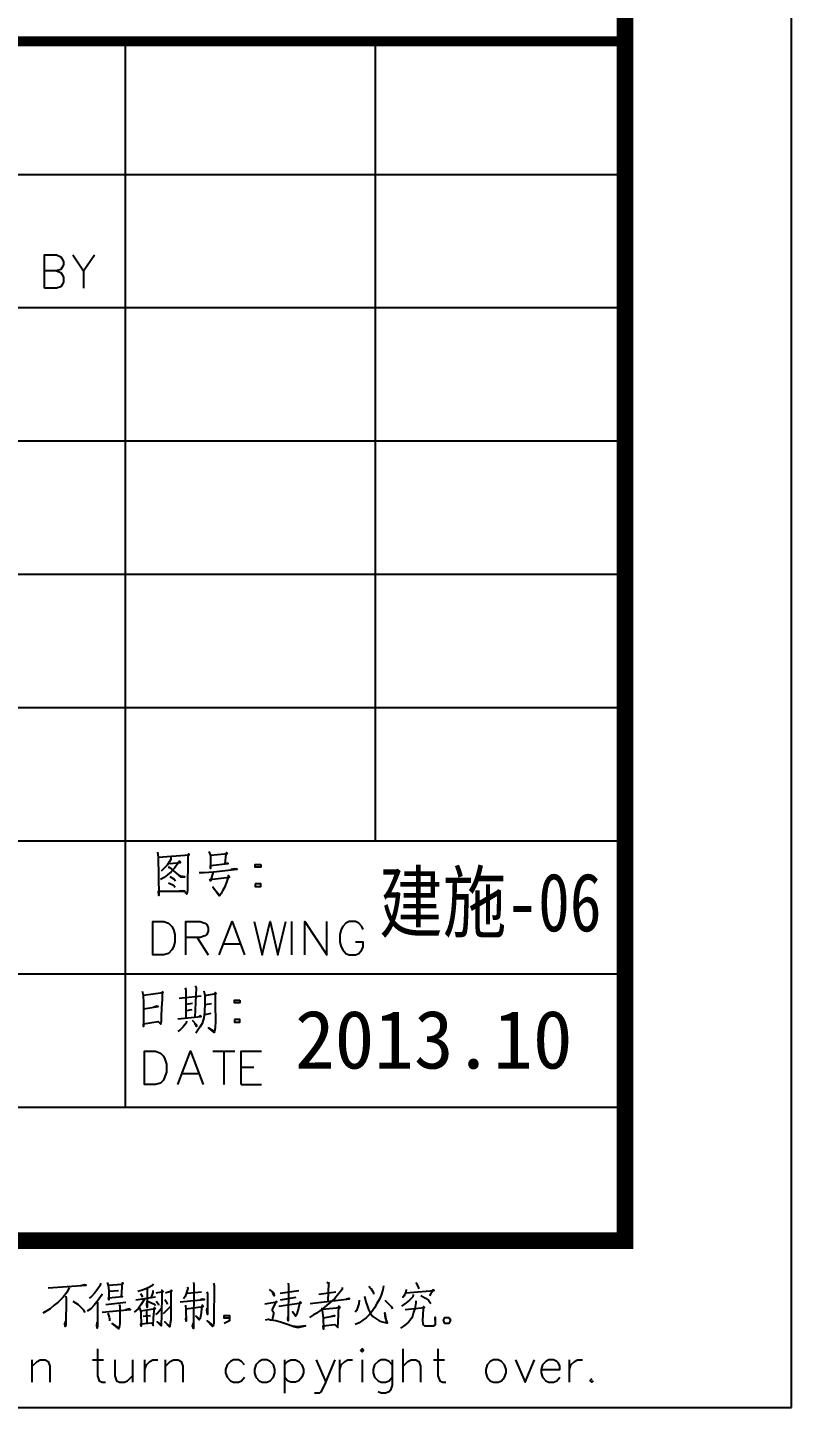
# Model space of a CAD drawing. Extents: x 1417642 to 3570900, y 124798 to 1191112.
# Drawn here: x 1611462 to 1618342, y 380098 to 392523 of the extents above; entities that cross this region are included whole.
import ezdxf

# ---------------------------------------------------------------- set-up
doc = ezdxf.new("R2010")
doc.units = 0
doc.header["$LTSCALE"] = 1000
doc.header["$MEASUREMENT"] = 0
for name, color, linetype in [('PUB_TITLE', 4, 'CONTINUOUS'), ('TEXT', 7, 'CONTINUOUS'), ('图戳', 211, 'CONTINUOUS')]:
    doc.layers.add(name, color=color, linetype=linetype)
doc.styles.add('HZSJ', font='')
doc.styles.get('HZSJ').set_extended_font_data('FangSong_GB2312')

msp = doc.modelspace()

# ---------------------------------------------------------------- linework, layer by layer
at = {"layer": 'PUB_TITLE'}
msp.add_lwpolyline([(1417642.3, 380098.4), (1618342.3, 380098.4), (1618342.3, 506248.4), (1417642.3, 506248.4)], close=True, dxfattribs=at)
at = {"layer": 'PUB_TITLE', "const_width": 150}
msp.add_lwpolyline([(1421392.3, 381598.4), (1616842.3, 381598.4), (1616842.3, 504748.4), (1421392.3, 504748.4)], close=True, dxfattribs=at)
at = {"layer": '图戳'}
for p, q in [((1616842.3, 381598.4), (1616842.3, 504748.4)), ((1612342.3, 392398.4), (1612342.3, 382798.4)), ((1614592.3, 392398.4), (1614592.3, 385198.4)), ((1616842.3, 391198.4), (1606342.3, 391198.4)), ((1616842.3, 389998.4), (1606342.3, 389998.4)), ((1616842.3, 388798.4), (1606342.3, 388798.4)), ((1616842.3, 387598.4), (1606342.3, 387598.4)), ((1616842.3, 386398.4), (1606342.3, 386398.4)), ((1616842.3, 385198.4), (1606342.3, 385198.4)), ((1616842.3, 383998.4), (1606342.3, 383998.4)), ((1616842.3, 382798.4), (1606342.3, 382798.4)), ((1606342.3, 381598.4), (1616842.3, 381598.4))]:
    msp.add_line(p, q, dxfattribs=at)
at = {"layer": '图戳', "const_width": 90}
msp.add_lwpolyline([(1616842.3, 392398.4), (1606342.3, 392398.4)], dxfattribs=at)
at = {"layer": '图戳'}
for points in [[(1611614.2, 390175.5), (1611614.2, 390476), (1611723.5, 390476), (1611761, 390458.9), (1611771.3, 390445.3), (1611784.9, 390417.9), (1611784.9, 390387.2), (1611771.3, 390359.9), (1611761, 390346.2), (1611723.5, 390332.6), (1611614.2, 390332.6)], [(1611870.3, 390476), (1611965.9, 390332.6), (1612064.9, 390476)], [(1611723.5, 390332.6), (1611761, 390318.9), (1611771.3, 390301.9), (1611784.9, 390274.5), (1611784.9, 390230.2), (1611771.3, 390202.8), (1611761, 390189.2), (1611723.5, 390175.5), (1611614.2, 390175.5)], [(1611965.9, 390332.6), (1611965.9, 390175.5)], [(1612631.7, 385098.4), (1612638.5, 385054), (1612645.4, 384709.1), (1612641.9, 384746.7), (1612877.5, 384746.7), (1612860.5, 384750.1), (1612826.3, 384746.7)], [(1612641.9, 385054), (1612918.5, 385074.5), (1612911.7, 385084.7), (1612904.9, 385054), (1612901.4, 384753.5), (1612898, 384719.4), (1612874.1, 384746.7)], [(1612751.2, 385050.6), (1612751.2, 385033.5), (1612720.5, 384982.3), (1612682.9, 384944.7), (1612665.8, 384927.6)], [(1613096.1, 385105.2), (1613109.7, 385067.6), (1613109.7, 384951.5), (1613109.7, 384978.9), (1613270.2, 384995.9), (1613242.9, 384995.9), (1613249.7, 385081.3), (1613253.1, 385094.9), (1613259.9, 385084.7), (1613236, 385081.3), (1613109.7, 385067.6)], [(1612734.1, 384999.3), (1612747.8, 384995.9), (1612840, 385006.2), (1612829.7, 385016.4), (1612785.3, 384955), (1612754.6, 384920.8), (1612723.9, 384893.5), (1612693.2, 384869.6), (1612659, 384852.5)], [(1612727.3, 384961.8), (1612737.5, 384961.8), (1612840, 384876.4), (1612877.5, 384876.4), (1612840, 384883.3), (1612822.9, 384890.1)], [(1613007.3, 384914), (1613051.7, 384914), (1613137, 384920.8), (1613348.7, 384944.7), (1613324.8, 384948.1), (1613294.1, 384941.3)], [(1613563.8, 384985.7), (1613563.8, 384961.8), (1613512.6, 384961.8), (1613512.6, 384985.7), (1613563.8, 384985.7), (1613563.8, 384985.7)], [(1612730.7, 384821.8), (1612775.1, 384801.3), (1612792.2, 384784.2)], [(1612744.4, 384879.8), (1612781.9, 384855.9), (1612795.6, 384838.9)], [(1613133.6, 384920.8), (1613109.7, 384838.9), (1613102.9, 384852.5), (1613280.4, 384873), (1613270.2, 384886.7), (1613270.2, 384873), (1613249.7, 384818.4), (1613236, 384780.8), (1613219, 384750.1), (1613205.3, 384726.2), (1613195.1, 384709.1), (1613188.2, 384705.7), (1613130.2, 384784.2), (1613191.7, 384712.5)], [(1613512.6, 384811.6), (1613512.6, 384787.7), (1613563.8, 384787.7), (1613563.8, 384811.6), (1613512.6, 384811.6), (1613512.6, 384811.6)], [(1612590.7, 384173.1), (1612590.7, 384473.5), (1612689.7, 384473.5), (1612730.7, 384459.9), (1612761.4, 384429.1), (1612775.1, 384401.8), (1612788.8, 384357.4), (1612788.8, 384289.2), (1612775.1, 384244.8), (1612761.4, 384217.5), (1612730.7, 384186.7), (1612689.7, 384173.1), (1612590.7, 384173.1), (1612590.7, 384173.1)], [(1612887.8, 384173.1), (1612887.8, 384473.5), (1613017.5, 384473.5), (1613058.5, 384459.9), (1613075.6, 384446.2), (1613089.2, 384415.5), (1613089.2, 384388.2), (1613075.6, 384357.4), (1613058.5, 384343.8), (1613017.5, 384330.1), (1612887.8, 384330.1)], [(1613188.2, 384173.1), (1613304.3, 384473.5), (1613417, 384173.1)], [(1613502.4, 384473.5), (1613574.1, 384173.1), (1613645.8, 384473.5), (1613717.5, 384173.1), (1613789.2, 384473.5)], [(1613843.8, 384173.1), (1613843.8, 384473.5)], [(1613959.9, 384173.1), (1613959.9, 384473.5), (1614157.9, 384173.1), (1614157.9, 384473.5)], [(1614485.7, 384401.8), (1614472, 384429.1), (1614444.7, 384459.9), (1614417.4, 384473.5), (1614359.4, 384473.5), (1614328.6, 384459.9), (1614301.3, 384429.1), (1614287.7, 384401.8), (1614274, 384357.4), (1614274, 384289.2), (1614287.7, 384244.8), (1614301.3, 384217.5), (1614328.6, 384186.7), (1614359.4, 384173.1), (1614417.4, 384173.1), (1614444.7, 384186.7), (1614472, 384217.5), (1614485.7, 384244.8), (1614485.7, 384289.2), (1614417.4, 384289.2)], [(1612990.2, 384330.1), (1613089.2, 384173.1)], [(1613232.6, 384272.1), (1613372.6, 384272.1)], [(1612495.1, 383845.3), (1612502, 383811.1), (1612505.4, 383739.4), (1612505.4, 383660.9), (1612505.4, 383650.7), (1612505.4, 383599.5), (1612505.4, 383527.7), (1612505.4, 383551.6), (1612638.5, 383572.1), (1612662.4, 383548.2), (1612669.3, 383579), (1612669.3, 383616.5), (1612672.7, 383695.1), (1612676.1, 383773.6), (1612676.1, 383841.9), (1612679.5, 383831.6), (1612505.4, 383807.7)], [(1612826.3, 383783.8), (1613024.4, 383804.3)], [(1612880.9, 383876), (1612887.8, 383855.5), (1612887.8, 383602.9)], [(1612973.1, 383893.1), (1612980, 383876), (1612969.7, 383613.1)], [(1613048.3, 383848.7), (1613058.5, 383811.1), (1613058.5, 383739.4), (1613055.1, 383657.5), (1613048.3, 383606.3), (1613034.6, 383555.1), (1613014.1, 383520.9), (1612976.6, 383469.7)], [(1613058.5, 383807.7), (1613160.9, 383824.8), (1613150.7, 383835), (1613150.7, 383732.6), (1613150.7, 383725.8), (1613154.1, 383575.5), (1613150.7, 383517.5), (1613147.3, 383483.4), (1613143.9, 383473.1), (1613092.6, 383517.5), (1613140.4, 383486.8)], [(1612505.4, 383688.2), (1612638.5, 383708.7), (1612624.9, 383712.1), (1612594.1, 383698.5)], [(1612891.2, 383729.2), (1612949.2, 383739.4)], [(1612894.6, 383671.2), (1612945.8, 383681.4)], [(1613061.9, 383725.8), (1613120, 383736)], [(1613372.6, 383766.8), (1613372.6, 383742.9), (1613324.8, 383742.9), (1613324.8, 383766.8), (1613372.6, 383766.8), (1613372.6, 383766.8)], [(1612816.1, 383596), (1613024.4, 383619.9), (1613014.1, 383623.4), (1613000.5, 383613.1)], [(1612894.6, 383575.5), (1612891.2, 383558.5), (1612863.9, 383524.3), (1612840, 383500.4), (1612816.1, 383483.4)], [(1612945.8, 383585.8), (1612983.4, 383544.8), (1612983.4, 383527.7), (1612969.7, 383558.5)], [(1613055.1, 383637), (1613061.9, 383637), (1613116.5, 383647.3)], [(1613324.8, 383592.6), (1613324.8, 383568.7), (1613372.6, 383568.7), (1613372.6, 383592.6), (1613324.8, 383592.6), (1613324.8, 383592.6)], [(1612515.6, 383005.4), (1612515.6, 383305.8), (1612614.6, 383305.8), (1612659, 383288.7), (1612686.3, 383261.4), (1612700, 383234.1), (1612713.6, 383189.7), (1612713.6, 383118), (1612700, 383077.1), (1612686.3, 383046.3), (1612659, 383019), (1612614.6, 383005.4), (1612515.6, 383005.4), (1612515.6, 383005.4)], [(1612816.1, 383005.4), (1612928.8, 383305.8), (1613044.8, 383005.4)], [(1613130.2, 383305.8), (1613328.2, 383305.8)], [(1613229.2, 383305.8), (1613229.2, 383005.4)], [(1613386.3, 383005.4), (1613386.3, 383305.8), (1613570.7, 383305.8)], [(1612857, 383104.4), (1613000.5, 383104.4)], [(1613386.3, 383162.4), (1613499, 383162.4)], [(1613386.3, 383005.4), (1613570.7, 383005.4)], [(1611648.4, 381175.2), (1611989.8, 381199.1), (1611976.1, 381202.6), (1611942, 381192.3)], [(1612119.5, 381216.2), (1612116.1, 381195.7), (1612095.6, 381165), (1612068.3, 381130.9), (1612034.2, 381093.3), (1612017.1, 381083.1)], [(1612177.6, 381223), (1612187.8, 381195.7), (1612194.7, 381151.3), (1612194.7, 381107), (1612194.7, 381079.6), (1612194.7, 381066), (1612191.2, 381086.5), (1612317.6, 381096.7), (1612307.3, 381096.7), (1612317.6, 381219.6), (1612324.4, 381216.2), (1612314.2, 381206), (1612187.8, 381195.7)], [(1612597.6, 381209.4), (1612587.3, 381195.7), (1612549.8, 381175.2), (1612498.5, 381154.8), (1612454.2, 381141.1)], [(1612956.1, 381223), (1612959.5, 381206), (1612956.1, 380809.9), (1612949.2, 380833.8), (1612956.1, 380857.7)], [(1613137, 381216.2), (1613143.9, 381195.7), (1613140.4, 380878.2), (1613140.4, 380857.7), (1613137, 380840.6), (1613133.6, 380833.8), (1613126.8, 380827), (1613079, 380878.2), (1613133.6, 380833.8)], [(1613809.7, 381216.2), (1613813.1, 381195.7), (1613809.7, 380878.2), (1613806.2, 380895.3), (1613809.7, 380915.8)], [(1614157.9, 381226.5), (1614178.4, 381216.2), (1614171.6, 381216.2), (1614168.2, 381055.7)], [(1614960.3, 381223), (1614980.8, 381185.5), (1614987.6, 381165)], [(1611836.2, 381178.7), (1611815.7, 381134.3), (1611781.5, 381089.9), (1611737.1, 381045.5), (1611703, 381018.2), (1611665.4, 380987.5), (1611634.7, 380967), (1611600.6, 380946.5)], [(1611805.4, 381100.1), (1611808.8, 381079.6), (1611805.4, 380840.6), (1611802, 380827), (1611798.6, 380850.9), (1611805.4, 380874.8)], [(1612133.2, 381120.6), (1612126.4, 381103.5), (1612099.1, 381062.6), (1612061.5, 381018.2), (1612030.8, 380987.5), (1612000, 380963.6)], [(1612194.7, 381144.5), (1612280, 381151.3)], [(1612515.6, 381072.8), (1612481.5, 381021.6), (1612457.6, 380987.5), (1612423.4, 380956.7)], [(1612614.6, 381089.9), (1612437.1, 381062.6)], [(1612478.1, 381124), (1612498.5, 381093.3)], [(1612539.5, 381165), (1612539.5, 380997.7), (1612536.1, 381021.6), (1612539.5, 381055.7)], [(1612590.7, 381151.3), (1612590.7, 381134.3), (1612573.7, 381083.1)], [(1612621.5, 381130.9), (1612682.9, 381141.1), (1612672.7, 381154.8), (1612672.7, 381134.3), (1612669.3, 380912.3), (1612665.8, 380861.1), (1612665.8, 380857.7), (1612665.8, 380833.8), (1612628.3, 380868), (1612662.4, 380840.6)], [(1612703.4, 381130.9), (1612710.2, 381134.3), (1612761.4, 381147.9), (1612751.2, 381151.3), (1612751.2, 381110.4), (1612751.2, 380888.4), (1612747.8, 380854.3), (1612744.4, 380830.4), (1612741, 380823.6), (1612700, 380868), (1612744.4, 380827)], [(1612836.6, 381048.9), (1613055.1, 381069.4), (1613051.7, 381069.4), (1613038, 381072.8), (1613020.9, 381066)], [(1612901.4, 381185.5), (1612904.9, 381168.4), (1612880.9, 381096.7), (1612867.3, 381076.2)], [(1612901.4, 381127.4), (1613027.8, 381137.7)], [(1613075.6, 381137.7), (1613082.4, 381120.6), (1613082.4, 380936.2), (1613075.6, 380970.4), (1613079, 380990.9)], [(1613638.9, 381161.6), (1613673.1, 381134.3), (1613679.9, 381127.4), (1613683.3, 381103.5), (1613669.7, 381134.3)], [(1613738, 381127.4), (1613905.3, 381151.3)], [(1613741.4, 381066), (1613881.4, 381089.9)], [(1614294.5, 381178.7), (1614294.5, 381161.6), (1614263.8, 381120.6), (1614229.6, 381079.6), (1614192.1, 381045.5), (1614157.9, 381018.2), (1614117, 380984), (1614072.6, 380953.3), (1614072.6, 380949.9), (1614038.4, 380932.8), (1614000.9, 380908.9)], [(1614007.7, 381035.3), (1614362.8, 381076.2), (1614356, 381079.6), (1614335.5, 381072.8)], [(1614086.2, 381117.2), (1614239.9, 381137.7)], [(1614666.7, 381192.3), (1614663.3, 381158.2), (1614646.2, 381110.4), (1614632.5, 381072.8), (1614608.6, 381035.3), (1614588.1, 380994.3), (1614567.6, 380967), (1614540.3, 380932.8), (1614513, 380905.5), (1614482.3, 380885), (1614448.1, 380861.1), (1614414, 380844.1)], [(1614495.9, 381100.1), (1614509.6, 381048.9), (1614519.8, 381014.8), (1614533.5, 380980.6), (1614550.6, 380943.1), (1614571.1, 380915.8), (1614598.4, 380898.7), (1614635.9, 380874.8), (1614670.1, 380864.5), (1614694, 380861.1), (1614704.2, 380861.1), (1614687.2, 380905.5), (1614680.3, 380949.9), (1614694, 380861.1)], [(1614536.9, 381188.9), (1614557.4, 381165), (1614571.1, 381141.1), (1614577.9, 381127.4), (1614577.9, 381117.2)], [(1614936.4, 381113.8), (1614933, 381093.3), (1614902.3, 381062.6), (1614871.5, 381038.7), (1614851, 381025), (1614830.6, 381011.4)], [(1614871.5, 381161.6), (1614868.1, 381137.7), (1614861.3, 381120.6), (1614854.5, 381103.5), (1614847.6, 381093.3), (1614840.8, 381089.9), (1614868.1, 381130.9), (1615124.2, 381151.3), (1615113.9, 381158.2), (1615083.2, 381103.5)], [(1615004.7, 381107), (1615045.7, 381083.1), (1615073, 381062.6), (1615086.6, 381045.5), (1615093.5, 381035.3)], [(1611979.6, 380953.3), (1611969.3, 380973.8), (1611921.5, 381021.6), (1611873.7, 381052.3)], [(1612092.2, 381045.5), (1612092.2, 380833.8), (1612088.8, 380813.3), (1612085.4, 380837.2), (1612088.8, 380864.5)], [(1612133.2, 380956.7), (1612389.3, 380980.6), (1612379, 380987.5), (1612348.3, 380977.2)], [(1612167.3, 381025), (1612348.3, 381045.5)], [(1612184.4, 380946.5), (1612198.1, 380912.3), (1612201.5, 380895.3), (1612201.5, 380878.2)], [(1612286.8, 381025), (1612293.7, 381011.4), (1612293.7, 380912.3), (1612293.7, 380854.3), (1612286.8, 380816.7), (1612283.4, 380806.5), (1612225.4, 380854.3), (1612283.4, 380813.3)], [(1612471.2, 380994.3), (1612481.5, 380960.1), (1612484.9, 380830.4), (1612481.5, 380850.9), (1612580.5, 380861.1), (1612594.1, 380837.2), (1612597.6, 380902.1), (1612604.4, 380997.7), (1612611.2, 380987.5), (1612481.5, 380963.6)], [(1612532.7, 380970.4), (1612536.1, 380857.7)], [(1612542.9, 381055.7), (1612604.4, 381028.4), (1612614.6, 381014.8)], [(1612618, 380936.2), (1612628.3, 380943.1), (1612669.3, 380990.9)], [(1612621.5, 381055.7), (1612638.5, 381035.3), (1612641.9, 381018.2)], [(1612686.3, 380943.1), (1612751.2, 381011.4)], [(1612700, 381069.4), (1612717.1, 381042.1), (1612720.5, 381028.4)], [(1612884.4, 381018.2), (1612887.8, 380980.6), (1612887.8, 380973.8), (1612891.2, 380874.8), (1612887.8, 380895.3), (1612891.2, 380908.9)], [(1612891.2, 380987.5), (1613044.8, 381007.9), (1613034.6, 381018.2), (1613027.8, 380990.9), (1613024.4, 380946.5), (1613020.9, 380915.8), (1613017.5, 380898.7), (1613007.3, 380888.4), (1612976.6, 380919.2), (1613010.7, 380891.9)], [(1613598, 381031.8), (1613707.2, 381048.9), (1613700.4, 381052.3), (1613666.3, 380984), (1613666.3, 380973.8), (1613676.5, 380956.7), (1613676.5, 380939.7), (1613666.3, 380885)], [(1613724.3, 381011.4), (1613925.7, 381038.7), (1613915.5, 381045.5), (1613901.8, 380990.9), (1613888.2, 380939.7), (1613874.5, 380919.2), (1613847.2, 380960.1), (1613877.9, 380926)], [(1614113.5, 380994.3), (1614117, 380970.4), (1614123.8, 380905.5), (1614127.2, 380803.1), (1614123.8, 380833.8), (1614229.6, 380844.1), (1614256.9, 380816.7), (1614260.4, 380868), (1614267.2, 381011.4), (1614274, 380994.3), (1614117, 380980.6)], [(1614448.1, 381062.6), (1614444.7, 381031.8), (1614434.5, 380994.3), (1614424.2, 380970.4), (1614414, 380956.7)], [(1614680.3, 381062.6), (1614714.5, 381031.8), (1614738.4, 381007.9), (1614748.6, 380987.5)], [(1614960.3, 381059.2), (1614960.3, 381038.7), (1614950.1, 380987.5), (1614939.8, 380956.7), (1614933, 380929.4), (1614922.7, 380905.5), (1614909.1, 380885), (1614892, 380864.5), (1614871.5, 380847.5), (1614847.6, 380830.4), (1614820.3, 380813.3)], [(1614864.7, 380980.6), (1615038.8, 380997.7), (1615028.6, 381007.9), (1615025.2, 380987.5), (1615018.3, 380881.6), (1615021.8, 380850.9), (1615028.6, 380840.6), (1615038.8, 380833.8), (1615055.9, 380833.8), (1615073, 380833.8), (1615117.4, 380833.8), (1615134.4, 380840.6), (1615137.8, 380844.1), (1615134.4, 380912.3), (1615134.4, 380840.6)], [(1612570.2, 380922.6), (1612502, 380915.8)], [(1613280.4, 380902.1), (1613232.6, 380902.1), (1613232.6, 380926), (1613280.4, 380926), (1613280.4, 380878.2), (1613232.6, 380854.3)], [(1613604.8, 380888.4), (1613632.1, 380891.9), (1613649.2, 380888.4), (1613697, 380881.6), (1613748.2, 380864.5), (1613813.1, 380844.1), (1613860.9, 380827), (1613895, 380816.7), (1613966.7, 380833.8), (1613895, 380823.6), (1613850.6, 380830.4)], [(1614123.8, 380905.5), (1614229.6, 380922.6), (1614219.4, 380922.6), (1614195.5, 380915.8)], [(1615257.4, 380908.9), (1615271, 380885), (1615257.4, 380854.3), (1615219.8, 380854.3), (1615209.6, 380885), (1615219.8, 380908.9), (1615257.4, 380908.9), (1615257.4, 380908.9)], [(1612092.2, 380625.5), (1612092.2, 380383.1), (1612105.9, 380338.7), (1612133.2, 380325.1), (1612163.9, 380325.1)], [(1614461.8, 380611.9), (1614475.5, 380598.2), (1614489.1, 380611.9), (1614475.5, 380625.5), (1614461.8, 380611.9), (1614461.8, 380611.9)], [(1614844.2, 380325.1), (1614844.2, 380625.5)], [(1615158.3, 380625.5), (1615158.3, 380383.1), (1615175.4, 380338.7), (1615202.7, 380325.1), (1615230, 380325.1)], [(1611505, 380468.5), (1611549.3, 380512.9), (1611576.7, 380526.5), (1611621, 380526.5), (1611648.4, 380512.9), (1611662, 380468.5), (1611662, 380325.1)], [(1611505, 380325.1), (1611505, 380526.5)], [(1612047.8, 380526.5), (1612146.9, 380526.5)], [(1612249.3, 380526.5), (1612249.3, 380383.1), (1612262.9, 380338.7), (1612290.3, 380325.1), (1612334.7, 380325.1), (1612362, 380338.7), (1612406.4, 380383.1)], [(1612406.4, 380526.5), (1612406.4, 380325.1)], [(1612519, 380441.2), (1612532.7, 380482.1), (1612563.4, 380512.9), (1612590.7, 380526.5), (1612635.1, 380526.5)], [(1612519, 380325.1), (1612519, 380526.5)], [(1612703.4, 380468.5), (1612747.8, 380512.9), (1612775.1, 380526.5), (1612819.5, 380526.5), (1612846.8, 380512.9), (1612860.5, 380468.5), (1612860.5, 380325.1)], [(1612703.4, 380325.1), (1612703.4, 380526.5)], [(1613417, 380482.1), (1613389.7, 380512.9), (1613362.4, 380526.5), (1613318, 380526.5), (1613290.7, 380512.9), (1613259.9, 380482.1), (1613246.3, 380441.2), (1613246.3, 380410.4), (1613259.9, 380369.5), (1613290.7, 380338.7), (1613318, 380325.1), (1613362.4, 380325.1), (1613389.7, 380338.7), (1613417, 380369.5)], [(1613574.1, 380526.5), (1613546.8, 380512.9), (1613519.4, 380482.1), (1613505.8, 380441.2), (1613505.8, 380410.4), (1613519.4, 380369.5), (1613546.8, 380338.7), (1613574.1, 380325.1), (1613618.5, 380325.1), (1613645.8, 380338.7), (1613676.5, 380369.5), (1613690.2, 380410.4), (1613690.2, 380441.2), (1613676.5, 380482.1), (1613645.8, 380512.9), (1613618.5, 380526.5), (1613574.1, 380526.5), (1613574.1, 380526.5)], [(1613775.5, 380482.1), (1613802.8, 380512.9), (1613833.6, 380526.5), (1613874.5, 380526.5), (1613905.3, 380512.9), (1613932.6, 380482.1), (1613946.2, 380441.2), (1613946.2, 380410.4), (1613932.6, 380369.5), (1613905.3, 380338.7), (1613874.5, 380325.1), (1613833.6, 380325.1), (1613802.8, 380338.7), (1613775.5, 380369.5)], [(1613775.5, 380526.5), (1613775.5, 380226.1)], [(1614062.3, 380526.5), (1614147.7, 380325.1), (1614233, 380526.5)], [(1614274, 380441.2), (1614287.7, 380482.1), (1614318.4, 380512.9), (1614345.7, 380526.5), (1614390.1, 380526.5)], [(1614274, 380325.1), (1614274, 380526.5)], [(1614475.5, 380526.5), (1614475.5, 380325.1)], [(1614745.2, 380482.1), (1614717.9, 380512.9), (1614687.2, 380526.5), (1614646.2, 380526.5), (1614618.9, 380512.9), (1614588.1, 380482.1), (1614574.5, 380441.2), (1614574.5, 380410.4), (1614588.1, 380369.5), (1614618.9, 380338.7), (1614646.2, 380325.1), (1614687.2, 380325.1), (1614717.9, 380338.7), (1614745.2, 380369.5)], [(1614745.2, 380526.5), (1614745.2, 380297.8), (1614731.5, 380253.4), (1614717.9, 380239.7), (1614687.2, 380226.1), (1614646.2, 380226.1), (1614618.9, 380239.7)], [(1614844.2, 380468.5), (1614888.6, 380512.9), (1614915.9, 380526.5), (1614960.3, 380526.5), (1614987.6, 380512.9), (1615001.3, 380468.5), (1615001.3, 380325.1)], [(1615117.4, 380526.5), (1615216.4, 380526.5)], [(1615660.2, 380526.5), (1615629.5, 380512.9), (1615602.2, 380482.1), (1615588.5, 380441.2), (1615588.5, 380410.4), (1615602.2, 380369.5), (1615629.5, 380338.7), (1615660.2, 380325.1), (1615701.2, 380325.1), (1615731.9, 380338.7), (1615759.3, 380369.5), (1615772.9, 380410.4), (1615772.9, 380441.2), (1615759.3, 380482.1), (1615731.9, 380512.9), (1615701.2, 380526.5), (1615660.2, 380526.5), (1615660.2, 380526.5)], [(1615858.3, 380526.5), (1615943.6, 380325.1), (1616029, 380526.5)], [(1616087, 380441.2), (1616257.8, 380441.2), (1616257.8, 380468.5), (1616244.1, 380495.8), (1616230.4, 380512.9), (1616199.7, 380526.5), (1616158.7, 380526.5), (1616131.4, 380512.9), (1616100.7, 380482.1), (1616087, 380441.2), (1616087, 380410.4), (1616100.7, 380369.5), (1616131.4, 380338.7), (1616158.7, 380325.1), (1616199.7, 380325.1), (1616230.4, 380338.7), (1616257.8, 380369.5)], [(1616343.1, 380441.2), (1616356.8, 380482.1), (1616387.5, 380512.9), (1616414.8, 380526.5), (1616459.2, 380526.5)], [(1616343.1, 380325.1), (1616343.1, 380526.5)], [(1614147.7, 380325.1), (1614103.3, 380239.7), (1614089.6, 380226.1), (1614045.3, 380226.1)], [(1616544.6, 380355.8), (1616530.9, 380338.7), (1616544.6, 380325.1), (1616558.2, 380338.7)]]:
    msp.add_lwpolyline(points, dxfattribs=at)

# ---------------------------------------------------------------- texts
at = {"layer": 'TEXT', "style": 'HZSJ', "width": 0.8}
msp.add_text('建施-06', height=525, rotation=0, dxfattribs=at).set_placement((1614629.3, 384385.2))
at = {"layer": 'TEXT', "style": 'HZSJ'}
msp.add_text('2013.10', height=525, rotation=0, dxfattribs=at).set_placement((1613871, 383149.7))

doc.saveas('drawing.dxf')
